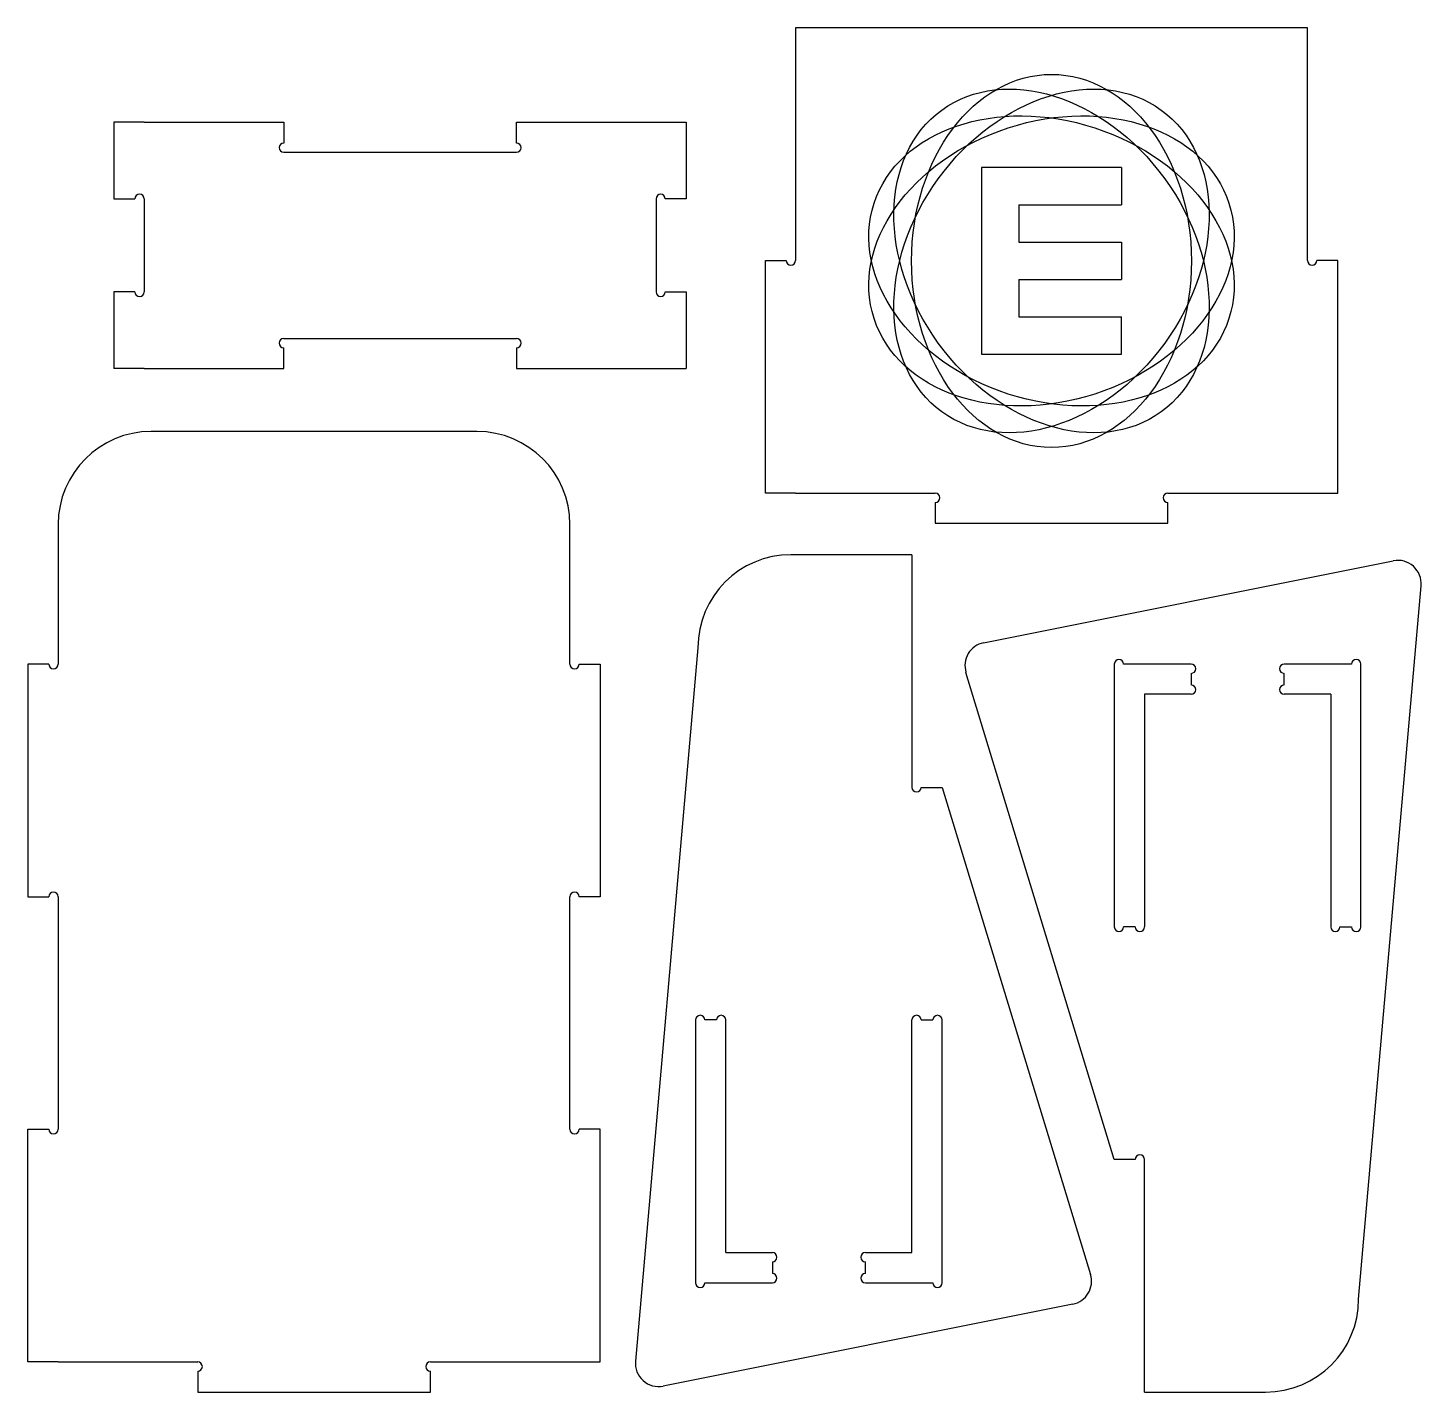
# Model space of a CAD drawing. Header units: millimetres. Extents: x 0 to 299, y 0 to 293.
import ezdxf

# ---------------------------------------------------------------- set-up
doc = ezdxf.new("R2010")
doc.units = ezdxf.units.MM
doc.layers.get('0').update_dxf_attribs({"linetype": 'CONTINUOUS', "lineweight": 25, "true_color": 0x000000})

msp = doc.modelspace()

# ---------------------------------------------------------------- linework, layer by layer
for p, q in [((165, 293.25), (165, 243.25)), ((275, 293.25), (165, 293.25)), ((275, 243.25), (275, 293.25)), ((25, 273), (18.5, 273)), ((18.5, 273), (18.5, 256.5)), ((25, 273), (55, 273)), ((55, 273), (55, 268.5)), ((105, 273), (135, 273)), ((105, 268.5), (105, 273)), ((135, 273), (141.5, 273)), ((141.5, 273), (141.5, 256.5)), ((55, 266.5), (105, 266.5)), ((204.96, 263.2), (204.96, 223.1)), ((235.04, 263.2), (204.96, 263.2)), ((235.04, 263.2), (235.04, 255.18)), ((18.5, 256.5), (23, 256.5)), ((25, 256.5), (25, 236.5)), ((135, 256.5), (135, 236.5)), ((141.5, 256.5), (137, 256.5)), ((212.98, 255.18), (212.98, 247.16)), ((212.98, 255.18), (235.04, 255.18)), ((212.98, 247.16), (235.04, 247.16)), ((235.04, 247.16), (235.04, 239.14)), ((158.5, 193.25), (158.5, 243.25)), ((158.5, 243.25), (163, 243.25)), ((281.5, 243.25), (277, 243.25)), ((281.5, 193.25), (281.5, 243.25)), ((212.98, 239.14), (212.98, 231.12)), ((212.98, 239.14), (235.04, 239.14)), ((18.5, 236.5), (18.5, 220)), ((23, 236.5), (18.5, 236.5)), ((137, 236.5), (141.5, 236.5)), ((141.5, 236.5), (141.5, 220)), ((212.98, 231.12), (235.04, 231.12)), ((235.04, 223.1), (235.04, 231.12)), ((55, 226.5), (105, 226.5)), ((55, 220), (55, 224.5)), ((105, 224.5), (105, 220)), ((204.96, 223.1), (235.04, 223.1)), ((25, 220), (18.5, 220)), ((25, 220), (55, 220)), ((105, 220), (135, 220)), ((135, 220), (141.5, 220)), ((96.5, 206.5), (26.5, 206.5)), ((165, 193.25), (158.5, 193.25)), ((165, 193.25), (195, 193.25)), ((245, 193.25), (275, 193.25)), ((275, 193.25), (281.5, 193.25)), ((195, 191.25), (195, 186.75)), ((245, 186.75), (245, 191.25)), ((6.5, 186.5), (6.5, 156.5)), ((116.5, 156.5), (116.5, 186.5)), ((195, 186.75), (245, 186.75)), ((190, 180), (164, 180)), ((190, 180), (190, 130)), ((205.41, 161.08), (293.46, 178.69)), ((286, 20), (299.42, 173.35)), ((144, 160), (130.58, 6.65)), ((0, 156.5), (0, 106.5)), ((4.5, 156.5), (0, 156.5)), ((118.5, 156.5), (123, 156.5)), ((123, 156.5), (123, 106.5)), ((233.5, 156.5), (233.5, 100)), ((250, 156.5), (235.5, 156.5)), ((284.5, 156.5), (270, 156.5)), ((286.5, 100), (286.5, 156.5)), ((233.5, 50), (201.61, 154.72)), ((250, 154.5), (250, 152)), ((270, 152), (270, 154.5)), ((240, 150), (240, 100)), ((250, 150), (240, 150)), ((280, 150), (270, 150)), ((280, 150), (280, 100)), ((192, 130), (196.5, 130)), ((196.5, 130), (228.39, 25.28)), ((0, 106.5), (4.5, 106.5)), ((6.5, 106.5), (6.5, 56.5)), ((116.5, 56.5), (116.5, 106.5)), ((123, 106.5), (118.5, 106.5)), ((238, 100), (235.5, 100)), ((282, 100), (284.5, 100)), ((143.5, 80), (143.5, 23.5)), ((148, 80), (145.5, 80)), ((150, 30), (150, 80)), ((190, 30), (190, 80)), ((192, 80), (194.5, 80)), ((196.5, 23.5), (196.5, 80)), ((0, 6.5), (0, 56.5)), ((0, 56.5), (4.5, 56.5)), ((123, 56.5), (118.5, 56.5)), ((123, 6.5), (123, 56.5)), ((238, 50), (233.5, 50)), ((240, 0), (240, 50)), ((150, 30), (160, 30)), ((180, 30), (190, 30)), ((160, 28), (160, 25.5)), ((180, 25.5), (180, 28)), ((145.5, 23.5), (160, 23.5)), ((180, 23.5), (194.5, 23.5)), ((224.59, 18.92), (136.54, 1.31)), ((6.5, 6.5), (0, 6.5)), ((6.5, 6.5), (36.5, 6.5)), ((86.5, 6.5), (116.5, 6.5)), ((116.5, 6.5), (123, 6.5)), ((36.5, 4.5), (36.5, 0)), ((86.5, 0), (86.5, 4.5)), ((36.5, 0), (86.5, 0)), ((240, 0), (266, 0))]:
    msp.add_line(p, q)
for centre, radius, start, end in [((55, 267.5), 1, 90, 270), ((105, 267.5), 1, 270, 90), ((24, 256.5), 1, 0, 180), ((136, 256.5), 1, 360, 180), ((164, 243.25), 1, 180, 0), ((276, 243.25), 1, 180, 360), ((24, 236.5), 1, 180, 0), ((136, 236.5), 1, 180, 360), ((55, 225.5), 1, 90, 270), ((105, 225.5), 1, 270, 90), ((26.5, 186.5), 20, 90, 180), ((96.5, 186.5), 20, 0, 90), ((195, 192.25), 1, 270, 90), ((245, 192.25), 1, 90, 270), ((164, 160), 20, 90, 180), ((294.44, 173.79), 5, 354.9994, 101.3099), ((206.39, 156.18), 5, 101.3099, 196.9379), ((5.5, 156.5), 1, 180, 0), ((117.5, 156.5), 1, 180, 0), ((234.5, 156.5), 1, 360, 180), ((250, 155.5), 1, 270, 90), ((270, 155.5), 1, 90, 270), ((285.5, 156.5), 1, 360, 180), ((250, 151), 1, 270, 90), ((270, 151), 1, 90, 270), ((191, 130), 1, 180, 0), ((5.5, 106.5), 1, 0, 180), ((117.5, 106.5), 1, 360, 180), ((234.5, 100), 1, 180, 360), ((239, 100), 1, 180, 360), ((281, 100), 1, 180, 360), ((285.5, 100), 1, 180, 360), ((144.5, 80), 1, 0, 180), ((149, 80), 1, 0, 180), ((191, 80), 1, 0, 180), ((195.5, 80), 1, 0, 180), ((5.5, 56.5), 1, 180, 0), ((117.5, 56.5), 1, 180, 360), ((239, 50), 1, 360, 180), ((160, 29), 1, 270, 90), ((180, 29), 1, 90, 270), ((160, 24.5), 1, 270, 90), ((180, 24.5), 1, 90, 270), ((223.61, 23.82), 5, 281.3099, 16.9379), ((144.5, 23.5), 1, 180, 0), ((195.5, 23.5), 1, 180, 0), ((266, 20), 20, 270, 360), ((36.5, 5.5), 1, 270, 90), ((86.5, 5.5), 1, 90, 270), ((135.56, 6.21), 5, 174.9994, 281.3099)]:
    msp.add_arc(centre, radius, start, end)
for major_axis in [(23.57, -32.44), (23.57, 32.44), (0, 40.1), (38.14, -12.39), (38.14, 12.39)]:
    msp.add_ellipse((220, 243.15), major_axis=major_axis, ratio=0.75)

doc.saveas('drawing.dxf')
